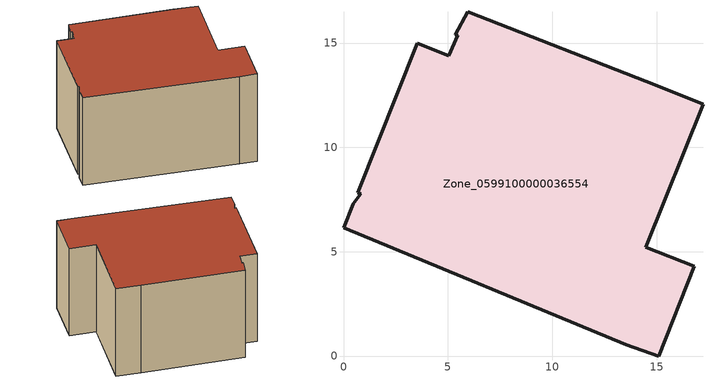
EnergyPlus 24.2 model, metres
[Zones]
Zone_0599100000036554
 floor ground (C_G): 5.95,16.49 15.03,12.96 17.23,12.05 14.49,5.21 16.82,4.3 15.1,0 13.55,0.55 0,6.15 0.46,7.31 0.82,7.78 0.67,7.83 3.53,15 5.05,14.39 5.48,15.36 5.35,15.4 z0
 wall outside (C_F): 13.55,0.55 15.1,0 16.82,4.3 14.49,5.21 17.23,12.05 15.03,12.96 5.95,16.49 5.35,15.4 5.48,15.36 5.05,14.39 3.53,15 0.67,7.83 0.82,7.78 0.46,7.31 0,6.15 13.55,0.55 z0:9.56
 roof outside (C_R): 15.03,12.96 5.95,16.49 5.35,15.4 5.48,15.36 5.05,14.39 3.53,15 0.67,7.83 0.82,7.78 0.46,7.31 0,6.15 13.55,0.55 15.1,0 16.82,4.3 14.49,5.21 17.23,12.05 z9.56
[BUILDING]
Pand.0599100000036554: North Axis=0; Terrain=City; Loads Convergence Tolerance Value=0.04; Temperature Convergence Tolerance Value=0.4; Solar Distribution=FullExterior; Maximum Number of Warmup Days=25; Minimum Number of Warmup Days=1
[Site:Location]
Rotterdam.The.Hague.AP_ZH_NLD Design_Conditions: Latitude=51.96; Longitude=4.45; Time Zone=1; Elevation=-4.5
[SITE:GROUNDTEMPERATURE:BUILDINGSURFACE]
18, 18, 18, 18, 18, 18, 18, 18, 18, 18, 18, 18
[MATERIAL] Thermal Absorptance=0.9; Solar Absorptance=0.7; Visible Absorptance=0.7
Name | Roughness | Thickness | Conductivity | Density | Specific Heat
G.TI.1946 | MediumSmooth | 0.15 | 1 | 540 | 1210
F.TI.1946 | Rough | 0.3 | 0.857143 | 1920 | 840
R.TI.1946 | MediumRough | 0.2 | 0.1 | 1500 | 1000
[CONSTRUCTION]
C_G: G.TI.1946
C_F: F.TI.1946
C_R: R.TI.1946
[ZONE]
Zone_0599100000036554: Type=1; Multiplier=1; Ceiling Height=Autocalculate; Volume=Autocalculate; Floor Area=autocalculate; Part of Total Floor Area=Yes
[ZONEINFILTRATION:DESIGNFLOWRATE]
Infil_Zone_0599100000036554: Zone or ZoneList or Space or SpaceList=Zone_0599100000036554; Schedule=AlwaysOn; Design Flow Rate Calculation Method=Flow/Area; Flow Rate per Floor Area=0.003; Constant Term Coefficient=1; Temperature Term Coefficient=0; Velocity Term Coefficient=0; Velocity Squared Term Coefficient=0
[HVACTEMPLATE:ZONE:IDEALLOADSAIRSYSTEM]
Zone_0599100000036554: Maximum Heating Supply Air Temperature=50; Minimum Cooling Supply Air Temperature=13; Maximum Heating Supply Air Humidity Ratio=0.0156; Minimum Cooling Supply Air Humidity Ratio=0.0077; Heating Limit=NoLimit; Cooling Limit=NoLimit; Dehumidification Control Type=ConstantSensibleHeatRatio; Cooling Sensible Heat Ratio=0.7; Dehumidification Setpoint=60; Humidification Control Type=None; Humidification Setpoint=30; Outdoor Air Method=None; Outdoor Air Flow Rate per Person=0.00944; Outdoor Air Flow Rate per Zone Floor Area=0; Outdoor Air Flow Rate per Zone=0; Demand Controlled Ventilation Type=None; Outdoor Air Economizer Type=NoEconomizer; Heat Recovery Type=None; Sensible Heat Recovery Effectiveness=0.7; Latent Heat Recovery Effectiveness=0.65
[ZONECONTROL:THERMOSTAT]
ThermostatControl_Zone_0599100000036554: Zone or ZoneList=Zone_0599100000036554; Control Type Schedule=DualSetpointControlType; Control 1=Thermostat_Zone_0599100000036554; Temperature Difference Between Cutout And Setpoint=0
[THERMOSTATSETPOINT:DUALSETPOINT]
Thermostat_Zone_0599100000036554: Heating Setpoint Temperature Schedule=HeatingSetpoint_Zone_0599100000036554; Cooling Setpoint Temperature Schedule=CoolingSetpoint_Zone_0599100000036554
[SCHEDULE:COMPACT]
HeatingSetpoint_Zone_0599100000036554: Through: 12/31, For: AllDays, Until: 24:00, 21
CoolingSetpoint_Zone_0599100000036554: Through: 12/31, For: AllDays, Until: 24:00, 24
DualSetpointControlType: Through: 12/31, For: AllDays, Until: 24:00, 4
AlwaysOn: Through: 12/31, For: AllDays, Until: 24:00, 1
